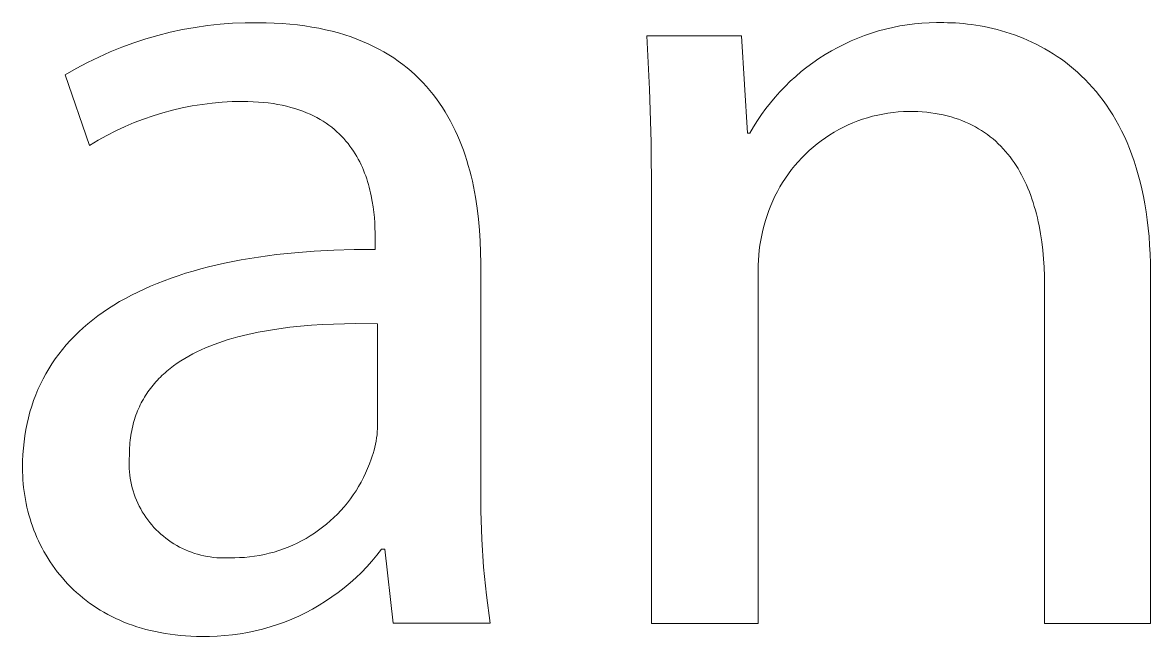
# Model space of a CAD drawing. Header units: millimetres. Extents: x -962 to 3068, y -237 to 2578.
# Drawn here: x 2292.36 to 2329.92, y -170.23 to -149.81 of the extents above; entities that cross this region are included whole.
import ezdxf

# ---------------------------------------------------------------- set-up
doc = ezdxf.new("R2010")
doc.units = ezdxf.units.MM
doc.header["$MEASUREMENT"] = 0
doc.layers.add('Domyślny', color=7, linetype='Continuous', true_color=0x000000)

msp = doc.modelspace()

# ---------------------------------------------------------------- linework, layer by layer
at = {"layer": 'Domyślny', "color": 18, "lineweight": 15, "true_color": 0x000000}
for p, q in [((2298.94, -149.865), (2299.359, -149.835)), ((2299.359, -149.835), (2299.779, -149.819)), ((2299.779, -149.819), (2300.2, -149.817)), ((2300.2, -149.817), (2300.476, -149.82)), ((2300.476, -149.82), (2300.746, -149.829)), ((2300.746, -149.829), (2301.009, -149.843)), ((2301.009, -149.843), (2301.265, -149.864)), ((2301.265, -149.864), (2301.516, -149.89)), ((2321.821, -149.885), (2322.063, -149.854)), ((2322.063, -149.854), (2322.306, -149.831)), ((2322.306, -149.831), (2322.55, -149.817)), ((2322.55, -149.817), (2322.794, -149.811)), ((2322.794, -149.811), (2323.038, -149.813)), ((2323.038, -149.813), (2323.165, -149.814)), ((2323.165, -149.814), (2323.295, -149.818)), ((2323.295, -149.818), (2323.426, -149.824)), ((2323.426, -149.824), (2323.56, -149.833)), ((2323.56, -149.833), (2323.695, -149.844)), ((2323.695, -149.844), (2323.831, -149.859)), ((2323.831, -149.859), (2323.969, -149.876)), ((2296.468, -150.352), (2296.872, -150.235)), ((2296.872, -150.235), (2297.28, -150.133)), ((2297.28, -150.133), (2297.691, -150.044)), ((2297.691, -150.044), (2298.105, -149.97)), ((2298.105, -149.97), (2298.521, -149.911)), ((2298.521, -149.911), (2298.94, -149.865)), ((2301.516, -149.89), (2301.76, -149.921)), ((2301.76, -149.921), (2301.998, -149.958)), ((2301.998, -149.958), (2302.23, -150)), ((2302.23, -150), (2302.456, -150.047)), ((2302.456, -150.047), (2302.675, -150.1)), ((2302.675, -150.1), (2302.889, -150.157)), ((2302.889, -150.157), (2303.098, -150.219)), ((2303.098, -150.219), (2303.3, -150.286)), ((2320.176, -150.328), (2320.404, -150.241)), ((2320.404, -150.241), (2320.635, -150.161)), ((2320.635, -150.161), (2320.868, -150.09)), ((2320.868, -150.09), (2321.103, -150.027)), ((2321.103, -150.027), (2321.341, -149.971)), ((2321.341, -149.971), (2321.58, -149.924)), ((2321.58, -149.924), (2321.821, -149.885)), ((2323.969, -149.876), (2324.108, -149.896)), ((2324.108, -149.896), (2324.248, -149.919)), ((2324.248, -149.919), (2324.39, -149.945)), ((2324.39, -149.945), (2324.532, -149.974)), ((2324.532, -149.974), (2324.675, -150.007)), ((2324.675, -150.007), (2324.818, -150.043)), ((2324.818, -150.043), (2324.962, -150.082)), ((2324.962, -150.082), (2325.107, -150.125)), ((2325.107, -150.125), (2325.252, -150.171)), ((2325.252, -150.171), (2325.396, -150.221)), ((2325.396, -150.221), (2325.541, -150.275)), ((2295.673, -150.627), (2296.068, -150.482)), ((2296.068, -150.482), (2296.468, -150.352)), ((2303.3, -150.286), (2303.497, -150.358)), ((2303.497, -150.358), (2303.688, -150.435)), ((2303.688, -150.435), (2303.873, -150.516)), ((2303.873, -150.516), (2304.054, -150.601)), ((2304.054, -150.601), (2304.228, -150.691)), ((2313.245, -152.021), (2313.147, -150.256)), ((2313.147, -150.256), (2316.301, -150.256)), ((2316.301, -150.256), (2316.502, -153.49)), ((2319.512, -150.635), (2319.73, -150.525)), ((2319.73, -150.525), (2319.951, -150.423)), ((2319.951, -150.423), (2320.176, -150.328)), ((2325.541, -150.275), (2325.686, -150.332)), ((2325.686, -150.332), (2325.83, -150.393)), ((2325.83, -150.393), (2325.974, -150.459)), ((2325.974, -150.459), (2326.117, -150.528)), ((2326.117, -150.528), (2326.26, -150.602)), ((2326.26, -150.602), (2326.402, -150.679)), ((2294.521, -151.14), (2294.899, -150.956)), ((2294.899, -150.956), (2295.283, -150.785)), ((2295.283, -150.785), (2295.673, -150.627)), ((2304.228, -150.691), (2304.398, -150.785)), ((2304.398, -150.785), (2304.562, -150.883)), ((2304.562, -150.883), (2304.721, -150.985)), ((2304.721, -150.985), (2304.874, -151.091)), ((2318.882, -151.008), (2319.088, -150.876)), ((2319.088, -150.876), (2319.298, -150.752)), ((2319.298, -150.752), (2319.512, -150.635)), ((2326.402, -150.679), (2326.542, -150.761)), ((2326.542, -150.761), (2326.682, -150.847)), ((2326.682, -150.847), (2326.821, -150.938)), ((2326.821, -150.938), (2326.958, -151.033)), ((2293.785, -151.548), (2294.149, -151.338)), ((2294.149, -151.338), (2294.521, -151.14)), ((2304.874, -151.091), (2305.023, -151.201)), ((2305.023, -151.201), (2305.167, -151.314)), ((2305.167, -151.314), (2305.306, -151.432)), ((2318.294, -151.443), (2318.485, -151.291)), ((2318.485, -151.291), (2318.681, -151.146)), ((2318.681, -151.146), (2318.882, -151.008)), ((2326.958, -151.033), (2327.094, -151.133)), ((2327.094, -151.133), (2327.228, -151.237)), ((2327.228, -151.237), (2327.361, -151.346)), ((2327.361, -151.346), (2327.492, -151.46)), ((2294.59, -153.897), (2293.785, -151.548)), ((2305.306, -151.432), (2305.44, -151.553)), ((2305.44, -151.553), (2305.569, -151.677)), ((2305.569, -151.677), (2305.693, -151.805)), ((2317.928, -151.765), (2318.108, -151.601)), ((2318.108, -151.601), (2318.294, -151.443)), ((2327.492, -151.46), (2327.62, -151.579)), ((2327.62, -151.579), (2327.747, -151.703)), ((2327.747, -151.703), (2327.871, -151.832)), ((2305.693, -151.805), (2305.813, -151.935)), ((2305.813, -151.935), (2305.928, -152.069)), ((2305.928, -152.069), (2306.039, -152.207)), ((2313.298, -153.789), (2313.245, -152.021)), ((2317.421, -152.293), (2317.584, -152.111)), ((2317.584, -152.111), (2317.753, -151.935)), ((2317.753, -151.935), (2317.928, -151.765)), ((2327.871, -151.832), (2327.994, -151.966)), ((2327.994, -151.966), (2328.113, -152.105)), ((2328.113, -152.105), (2328.23, -152.249)), ((2298.674, -152.49), (2298.341, -152.532)), ((2299.007, -152.46), (2298.674, -152.49)), ((2299.342, -152.441), (2299.007, -152.46)), ((2299.677, -152.434), (2299.342, -152.441)), ((2299.861, -152.436), (2299.677, -152.434)), ((2300.04, -152.442), (2299.861, -152.436)), ((2300.214, -152.453), (2300.04, -152.442)), ((2300.383, -152.467), (2300.214, -152.453)), ((2300.547, -152.485), (2300.383, -152.467)), ((2300.707, -152.507), (2300.547, -152.485)), ((2306.039, -152.207), (2306.145, -152.347)), ((2306.145, -152.347), (2306.247, -152.49)), ((2306.247, -152.49), (2306.345, -152.635)), ((2317.115, -152.673), (2317.265, -152.48)), ((2317.265, -152.48), (2317.421, -152.293)), ((2328.23, -152.249), (2328.344, -152.399)), ((2328.344, -152.399), (2328.455, -152.555)), ((2297.032, -152.813), (2296.712, -152.911)), ((2297.355, -152.726), (2297.032, -152.813)), ((2297.682, -152.65), (2297.355, -152.726)), ((2298.01, -152.585), (2297.682, -152.65)), ((2298.341, -152.532), (2298.01, -152.585)), ((2300.861, -152.533), (2300.707, -152.507)), ((2301.011, -152.562), (2300.861, -152.533)), ((2301.157, -152.595), (2301.011, -152.562)), ((2301.297, -152.631), (2301.157, -152.595)), ((2301.434, -152.671), (2301.297, -152.631)), ((2301.565, -152.713), (2301.434, -152.671)), ((2301.693, -152.759), (2301.565, -152.713)), ((2301.816, -152.808), (2301.693, -152.759)), ((2301.935, -152.86), (2301.816, -152.808)), ((2302.05, -152.914), (2301.935, -152.86)), ((2306.345, -152.635), (2306.438, -152.784)), ((2306.438, -152.784), (2306.528, -152.935)), ((2316.971, -152.87), (2317.115, -152.673)), ((2321.009, -152.852), (2320.84, -152.887)), ((2321.18, -152.823), (2321.009, -152.852)), ((2321.352, -152.799), (2321.18, -152.823)), ((2321.524, -152.782), (2321.352, -152.799)), ((2321.697, -152.771), (2321.524, -152.782)), ((2321.87, -152.765), (2321.697, -152.771)), ((2322.025, -152.767), (2321.87, -152.765)), ((2322.177, -152.773), (2322.025, -152.767)), ((2322.326, -152.782), (2322.177, -152.773)), ((2322.472, -152.796), (2322.326, -152.782)), ((2322.614, -152.812), (2322.472, -152.796)), ((2322.754, -152.833), (2322.614, -152.812)), ((2322.89, -152.857), (2322.754, -152.833)), ((2323.024, -152.884), (2322.89, -152.857)), ((2328.455, -152.555), (2328.564, -152.715)), ((2328.564, -152.715), (2328.669, -152.882)), ((2296.082, -153.14), (2295.774, -153.271)), ((2296.395, -153.02), (2296.082, -153.14)), ((2296.712, -152.911), (2296.395, -153.02)), ((2302.161, -152.971), (2302.05, -152.914)), ((2302.268, -153.031), (2302.161, -152.971)), ((2302.371, -153.094), (2302.268, -153.031)), ((2302.47, -153.159), (2302.371, -153.094)), ((2302.565, -153.226), (2302.47, -153.159)), ((2302.657, -153.295), (2302.565, -153.226)), ((2306.528, -152.935), (2306.613, -153.088)), ((2306.613, -153.088), (2306.694, -153.244)), ((2306.694, -153.244), (2306.771, -153.402)), ((2316.705, -153.279), (2316.835, -153.072)), ((2316.835, -153.072), (2316.971, -152.87)), ((2319.856, -153.217), (2319.7, -153.291)), ((2320.015, -153.148), (2319.856, -153.217)), ((2320.176, -153.084), (2320.015, -153.148)), ((2320.339, -153.026), (2320.176, -153.084)), ((2320.505, -152.974), (2320.339, -153.026)), ((2320.671, -152.928), (2320.505, -152.974)), ((2320.84, -152.887), (2320.671, -152.928)), ((2323.154, -152.915), (2323.024, -152.884)), ((2323.282, -152.949), (2323.154, -152.915)), ((2323.407, -152.987), (2323.282, -152.949)), ((2323.528, -153.028), (2323.407, -152.987)), ((2323.647, -153.072), (2323.528, -153.028)), ((2323.763, -153.119), (2323.647, -153.072)), ((2323.876, -153.17), (2323.763, -153.119)), ((2323.987, -153.224), (2323.876, -153.17)), ((2324.094, -153.28), (2323.987, -153.224)), ((2328.669, -152.882), (2328.771, -153.054)), ((2328.771, -153.054), (2328.869, -153.232)), ((2328.869, -153.232), (2328.964, -153.416)), ((2295.171, -153.563), (2294.878, -153.725)), ((2295.47, -153.412), (2295.171, -153.563)), ((2295.774, -153.271), (2295.47, -153.412)), ((2302.745, -153.367), (2302.657, -153.295)), ((2302.829, -153.44), (2302.745, -153.367)), ((2302.91, -153.516), (2302.829, -153.44)), ((2302.988, -153.593), (2302.91, -153.516)), ((2303.062, -153.672), (2302.988, -153.593)), ((2306.771, -153.402), (2306.844, -153.563)), ((2306.844, -153.563), (2306.914, -153.725)), ((2316.502, -153.49), (2316.582, -153.49)), ((2316.582, -153.49), (2316.705, -153.279)), ((2319.247, -153.546), (2319.102, -153.641)), ((2319.395, -153.456), (2319.247, -153.546)), ((2319.546, -153.371), (2319.395, -153.456)), ((2319.7, -153.291), (2319.546, -153.371)), ((2324.199, -153.34), (2324.094, -153.28)), ((2324.301, -153.403), (2324.199, -153.34)), ((2324.4, -153.469), (2324.301, -153.403)), ((2324.496, -153.537), (2324.4, -153.469)), ((2324.59, -153.609), (2324.496, -153.537)), ((2324.681, -153.683), (2324.59, -153.609)), ((2328.964, -153.416), (2329.055, -153.605)), ((2329.055, -153.605), (2329.143, -153.801)), ((2294.878, -153.725), (2294.59, -153.897)), ((2303.133, -153.753), (2303.062, -153.672)), ((2303.201, -153.836), (2303.133, -153.753)), ((2303.266, -153.92), (2303.201, -153.836)), ((2303.327, -154.005), (2303.266, -153.92)), ((2306.914, -153.725), (2306.98, -153.889)), ((2306.98, -153.889), (2307.042, -154.056)), ((2313.308, -155.557), (2313.298, -153.789)), ((2318.689, -153.955), (2318.558, -154.069)), ((2318.823, -153.846), (2318.689, -153.955)), ((2318.961, -153.741), (2318.823, -153.846)), ((2319.102, -153.641), (2318.961, -153.741)), ((2324.77, -153.76), (2324.681, -153.683)), ((2324.856, -153.839), (2324.77, -153.76)), ((2324.939, -153.922), (2324.856, -153.839)), ((2325.019, -154.007), (2324.939, -153.922)), ((2329.143, -153.801), (2329.226, -154.003)), ((2303.386, -154.091), (2303.327, -154.005)), ((2303.441, -154.179), (2303.386, -154.091)), ((2303.494, -154.268), (2303.441, -154.179)), ((2303.544, -154.358), (2303.494, -154.268)), ((2303.591, -154.448), (2303.544, -154.358)), ((2307.042, -154.056), (2307.1, -154.224)), ((2307.1, -154.224), (2307.155, -154.394)), ((2318.31, -154.311), (2318.192, -154.438)), ((2318.432, -154.188), (2318.31, -154.311)), ((2318.558, -154.069), (2318.432, -154.188)), ((2325.097, -154.094), (2325.019, -154.007)), ((2325.173, -154.184), (2325.097, -154.094)), ((2325.246, -154.276), (2325.173, -154.184)), ((2325.317, -154.371), (2325.246, -154.276)), ((2325.385, -154.468), (2325.317, -154.371)), ((2329.226, -154.003), (2329.306, -154.21)), ((2329.306, -154.21), (2329.381, -154.425)), ((2303.636, -154.54), (2303.591, -154.448)), ((2303.678, -154.632), (2303.636, -154.54)), ((2303.718, -154.725), (2303.678, -154.632)), ((2303.755, -154.818), (2303.718, -154.725)), ((2307.155, -154.394), (2307.207, -154.565)), ((2307.207, -154.565), (2307.255, -154.738)), ((2307.255, -154.738), (2307.3, -154.913)), ((2317.97, -154.703), (2317.865, -154.842)), ((2318.079, -154.569), (2317.97, -154.703)), ((2318.192, -154.438), (2318.079, -154.569)), ((2325.45, -154.568), (2325.385, -154.468)), ((2325.513, -154.669), (2325.45, -154.568)), ((2325.574, -154.773), (2325.513, -154.669)), ((2329.381, -154.425), (2329.452, -154.645)), ((2329.452, -154.645), (2329.518, -154.872)), ((2303.79, -154.912), (2303.755, -154.818)), ((2303.822, -155.006), (2303.79, -154.912)), ((2303.853, -155.1), (2303.822, -155.006)), ((2303.881, -155.194), (2303.853, -155.1)), ((2307.3, -154.913), (2307.341, -155.088)), ((2307.341, -155.088), (2307.38, -155.265)), ((2317.766, -154.983), (2317.672, -155.129)), ((2317.865, -154.842), (2317.766, -154.983)), ((2325.633, -154.879), (2325.574, -154.773)), ((2325.689, -154.988), (2325.633, -154.879)), ((2325.742, -155.098), (2325.689, -154.988)), ((2325.794, -155.21), (2325.742, -155.098)), ((2329.518, -154.872), (2329.58, -155.105)), ((2329.58, -155.105), (2329.637, -155.345)), ((2303.907, -155.288), (2303.881, -155.194)), ((2303.931, -155.383), (2303.907, -155.288)), ((2303.953, -155.477), (2303.931, -155.383)), ((2303.974, -155.571), (2303.953, -155.477)), ((2307.38, -155.265), (2307.415, -155.443)), ((2307.415, -155.443), (2307.447, -155.622)), ((2317.498, -155.428), (2317.419, -155.583)), ((2317.582, -155.277), (2317.498, -155.428)), ((2317.672, -155.129), (2317.582, -155.277)), ((2325.843, -155.324), (2325.794, -155.21)), ((2325.89, -155.441), (2325.843, -155.324)), ((2325.934, -155.559), (2325.89, -155.441)), ((2329.637, -155.345), (2329.69, -155.591)), ((2304.009, -155.757), (2303.974, -155.571)), ((2304.038, -155.941), (2304.009, -155.757)), ((2307.447, -155.622), (2307.503, -155.983)), ((2313.308, -169.796), (2313.308, -155.557)), ((2317.345, -155.739), (2317.277, -155.899)), ((2317.419, -155.583), (2317.345, -155.739)), ((2325.977, -155.679), (2325.934, -155.559)), ((2326.017, -155.8), (2325.977, -155.679)), ((2326.055, -155.924), (2326.017, -155.8)), ((2329.69, -155.591), (2329.737, -155.844)), ((2329.737, -155.844), (2329.78, -156.104)), ((2304.061, -156.122), (2304.038, -155.941)), ((2304.079, -156.3), (2304.061, -156.122)), ((2307.503, -155.983), (2307.547, -156.347)), ((2317.157, -156.224), (2317.106, -156.389)), ((2317.214, -156.06), (2317.157, -156.224)), ((2317.277, -155.899), (2317.214, -156.06)), ((2326.091, -156.049), (2326.055, -155.924)), ((2326.125, -156.176), (2326.091, -156.049)), ((2326.156, -156.304), (2326.125, -156.176)), ((2329.78, -156.104), (2329.817, -156.371)), ((2304.091, -156.473), (2304.079, -156.3)), ((2304.099, -156.64), (2304.091, -156.473)), ((2307.547, -156.347), (2307.58, -156.713)), ((2317.058, -156.551), (2317.015, -156.714)), ((2317.106, -156.389), (2317.058, -156.551)), ((2326.186, -156.434), (2326.156, -156.304)), ((2326.213, -156.565), (2326.186, -156.434)), ((2326.262, -156.833), (2326.213, -156.565)), ((2329.817, -156.371), (2329.849, -156.645)), ((2304.104, -156.802), (2304.099, -156.64)), ((2304.105, -156.957), (2304.104, -156.802)), ((2304.105, -157.359), (2304.105, -156.957)), ((2307.58, -156.713), (2307.604, -157.08)), ((2316.977, -156.879), (2316.945, -157.045)), ((2317.015, -156.714), (2316.977, -156.879)), ((2326.303, -157.105), (2326.262, -156.833)), ((2329.849, -156.645), (2329.875, -156.926)), ((2329.875, -156.926), (2329.895, -157.213)), ((2302.731, -157.382), (2303.408, -157.363)), ((2303.408, -157.363), (2304.105, -157.359)), ((2307.604, -157.08), (2307.617, -157.448)), ((2316.918, -157.211), (2316.896, -157.379)), ((2316.945, -157.045), (2316.918, -157.211)), ((2326.336, -157.383), (2326.303, -157.105)), ((2329.895, -157.213), (2329.91, -157.508)), ((2299.089, -157.814), (2299.644, -157.705)), ((2299.644, -157.705), (2300.221, -157.611)), ((2300.221, -157.611), (2300.818, -157.531)), ((2300.818, -157.531), (2301.435, -157.466)), ((2301.435, -157.466), (2302.073, -157.417)), ((2302.073, -157.417), (2302.731, -157.382)), ((2307.617, -157.448), (2307.622, -157.816)), ((2316.869, -157.715), (2316.864, -157.884)), ((2316.88, -157.547), (2316.869, -157.715)), ((2316.896, -157.379), (2316.88, -157.547)), ((2326.361, -157.665), (2326.336, -157.383)), ((2326.379, -157.952), (2326.361, -157.665)), ((2329.91, -157.508), (2329.919, -157.811)), ((2297.791, -158.151), (2298.04, -158.077)), ((2298.04, -158.077), (2298.294, -158.006)), ((2298.294, -158.006), (2298.554, -157.938)), ((2298.554, -157.938), (2299.089, -157.814)), ((2307.622, -157.816), (2307.622, -165.116)), ((2316.864, -157.884), (2316.864, -158.053)), ((2316.864, -158.053), (2316.864, -169.796)), ((2326.389, -158.242), (2326.379, -157.952)), ((2329.919, -157.811), (2329.923, -158.12)), ((2329.923, -158.12), (2329.923, -169.796)), ((2296.625, -158.578), (2296.848, -158.486)), ((2296.848, -158.486), (2297.075, -158.397)), ((2297.075, -158.397), (2297.308, -158.311)), ((2297.308, -158.311), (2297.547, -158.23)), ((2297.547, -158.23), (2297.791, -158.151)), ((2326.393, -158.536), (2326.389, -158.242)), ((2295.79, -158.984), (2295.991, -158.877)), ((2295.991, -158.877), (2296.197, -158.774)), ((2296.197, -158.774), (2296.408, -158.675)), ((2296.408, -158.675), (2296.625, -158.578)), ((2326.393, -169.796), (2326.393, -158.536)), ((2295.221, -159.325), (2295.405, -159.208)), ((2295.405, -159.208), (2295.595, -159.094)), ((2295.595, -159.094), (2295.79, -158.984)), ((2294.702, -159.697), (2294.87, -159.57)), ((2294.87, -159.57), (2295.043, -159.446)), ((2295.043, -159.446), (2295.221, -159.325)), ((2294.234, -160.101), (2294.385, -159.963)), ((2294.385, -159.963), (2294.541, -159.828)), ((2294.541, -159.828), (2294.702, -159.697)), ((2300.901, -159.994), (2300.55, -160.049)), ((2301.258, -159.948), (2300.901, -159.994)), ((2301.619, -159.91), (2301.258, -159.948)), ((2301.983, -159.879), (2301.619, -159.91)), ((2302.349, -159.856), (2301.983, -159.879)), ((2302.717, -159.839), (2302.349, -159.856)), ((2303.454, -159.823), (2302.717, -159.839)), ((2304.186, -159.829), (2303.454, -159.823)), ((2304.186, -163.211), (2304.186, -159.829)), ((2293.95, -160.386), (2294.089, -160.242)), ((2294.089, -160.242), (2294.234, -160.101)), ((2299.213, -160.358), (2299.055, -160.408)), ((2299.373, -160.311), (2299.213, -160.358)), ((2299.535, -160.266), (2299.373, -160.311)), ((2299.866, -160.184), (2299.535, -160.266)), ((2300.204, -160.112), (2299.866, -160.184)), ((2300.55, -160.049), (2300.204, -160.112)), ((2293.567, -160.84), (2293.689, -160.686)), ((2293.689, -160.686), (2293.817, -160.534)), ((2293.817, -160.534), (2293.95, -160.386)), ((2298.307, -160.698), (2298.166, -160.765)), ((2298.451, -160.634), (2298.307, -160.698)), ((2298.598, -160.574), (2298.451, -160.634)), ((2298.748, -160.515), (2298.598, -160.574)), ((2298.9, -160.46), (2298.748, -160.515)), ((2299.055, -160.408), (2298.9, -160.46)), ((2293.34, -161.16), (2293.451, -160.998)), ((2293.451, -160.998), (2293.567, -160.84)), ((2297.636, -161.062), (2297.512, -161.144)), ((2297.763, -160.983), (2297.636, -161.062)), ((2297.894, -160.907), (2297.763, -160.983)), ((2298.029, -160.835), (2297.894, -160.907)), ((2298.166, -160.765), (2298.029, -160.835)), ((2293.044, -161.664), (2293.137, -161.492)), ((2293.137, -161.492), (2293.235, -161.324)), ((2293.235, -161.324), (2293.34, -161.16)), ((2297.055, -161.506), (2297.002, -161.555)), ((2297.109, -161.458), (2297.055, -161.506)), ((2297.163, -161.411), (2297.109, -161.458)), ((2297.219, -161.364), (2297.163, -161.411)), ((2297.276, -161.318), (2297.219, -161.364)), ((2297.392, -161.23), (2297.276, -161.318)), ((2297.512, -161.144), (2297.392, -161.23)), ((2292.875, -162.016), (2292.956, -161.838)), ((2292.956, -161.838), (2293.044, -161.664)), ((2296.71, -161.868), (2296.665, -161.924)), ((2296.756, -161.814), (2296.71, -161.868)), ((2296.803, -161.76), (2296.756, -161.814)), ((2296.851, -161.708), (2296.803, -161.76)), ((2296.901, -161.656), (2296.851, -161.708)), ((2296.951, -161.605), (2296.901, -161.656)), ((2297.002, -161.555), (2296.951, -161.605)), ((2292.73, -162.381), (2292.8, -162.197)), ((2292.8, -162.197), (2292.875, -162.016)), ((2296.459, -162.214), (2296.421, -162.275)), ((2296.498, -162.154), (2296.459, -162.214)), ((2296.538, -162.095), (2296.498, -162.154)), ((2296.579, -162.037), (2296.538, -162.095)), ((2296.621, -161.98), (2296.579, -162.037)), ((2296.665, -161.924), (2296.621, -161.98)), ((2292.609, -162.76), (2292.667, -162.569)), ((2292.667, -162.569), (2292.73, -162.381)), ((2296.252, -162.594), (2296.222, -162.661)), ((2296.283, -162.529), (2296.252, -162.594)), ((2296.315, -162.464), (2296.283, -162.529)), ((2296.349, -162.4), (2296.315, -162.464)), ((2296.385, -162.337), (2296.349, -162.4)), ((2296.421, -162.275), (2296.385, -162.337)), ((2292.512, -163.151), (2292.558, -162.954)), ((2292.558, -162.954), (2292.609, -162.76)), ((2296.092, -163.011), (2296.07, -163.084)), ((2296.115, -162.939), (2296.092, -163.011)), ((2296.14, -162.868), (2296.115, -162.939)), ((2296.166, -162.798), (2296.14, -162.868)), ((2296.193, -162.729), (2296.166, -162.798)), ((2296.222, -162.661), (2296.193, -162.729)), ((2292.439, -163.555), (2292.472, -163.351)), ((2292.472, -163.351), (2292.512, -163.151)), ((2295.997, -163.386), (2295.982, -163.464)), ((2296.013, -163.309), (2295.997, -163.386)), ((2296.03, -163.233), (2296.013, -163.309)), ((2296.049, -163.158), (2296.03, -163.233)), ((2296.07, -163.084), (2296.049, -163.158)), ((2304.176, -163.42), (2304.183, -163.315)), ((2304.183, -163.315), (2304.186, -163.211)), ((2292.39, -163.971), (2292.411, -163.762)), ((2292.411, -163.762), (2292.439, -163.555)), ((2295.947, -163.705), (2295.939, -163.788)), ((2295.957, -163.624), (2295.947, -163.705)), ((2295.969, -163.543), (2295.957, -163.624)), ((2295.982, -163.464), (2295.969, -163.543)), ((2304.118, -163.835), (2304.137, -163.732)), ((2304.137, -163.732), (2304.154, -163.629)), ((2304.154, -163.629), (2304.167, -163.525)), ((2304.167, -163.525), (2304.176, -163.42)), ((2292.375, -164.184), (2292.39, -163.971)), ((2295.92, -164.129), (2295.919, -164.217)), ((2295.922, -164.042), (2295.92, -164.129)), ((2295.926, -163.956), (2295.922, -164.042)), ((2295.931, -163.871), (2295.926, -163.956)), ((2295.939, -163.788), (2295.931, -163.871)), ((2304.039, -164.14), (2304.069, -164.039)), ((2304.069, -164.039), (2304.095, -163.937)), ((2304.095, -163.937), (2304.118, -163.835)), ((2292.362, -164.62), (2292.365, -164.401)), ((2292.365, -164.401), (2292.375, -164.184)), ((2295.912, -164.325), (2295.909, -164.433)), ((2295.909, -164.433), (2295.909, -164.541)), ((2295.919, -164.217), (2295.912, -164.325)), ((2303.853, -164.648), (2303.915, -164.494)), ((2303.915, -164.494), (2303.971, -164.338)), ((2303.971, -164.338), (2304.007, -164.239)), ((2304.007, -164.239), (2304.039, -164.14)), ((2292.364, -164.752), (2292.362, -164.62)), ((2292.368, -164.885), (2292.364, -164.752)), ((2292.376, -165.017), (2292.368, -164.885)), ((2295.909, -164.541), (2295.913, -164.649)), ((2295.913, -164.649), (2295.921, -164.757)), ((2295.921, -164.757), (2295.933, -164.864)), ((2295.933, -164.864), (2295.948, -164.971)), ((2303.714, -164.949), (2303.786, -164.8)), ((2303.786, -164.8), (2303.853, -164.648)), ((2292.386, -165.149), (2292.376, -165.017)), ((2292.399, -165.281), (2292.386, -165.149)), ((2295.948, -164.971), (2295.967, -165.078)), ((2295.967, -165.078), (2295.99, -165.184)), ((2295.99, -165.184), (2296.016, -165.288)), ((2303.467, -165.382), (2303.555, -165.24)), ((2303.555, -165.24), (2303.637, -165.096)), ((2303.637, -165.096), (2303.714, -164.949)), ((2307.622, -165.116), (2307.623, -166.053)), ((2292.416, -165.413), (2292.399, -165.281)), ((2292.435, -165.543), (2292.416, -165.413)), ((2292.457, -165.674), (2292.435, -165.543)), ((2296.016, -165.288), (2296.046, -165.392)), ((2296.046, -165.392), (2296.079, -165.495)), ((2296.079, -165.495), (2296.116, -165.597)), ((2296.116, -165.597), (2296.156, -165.697)), ((2303.279, -165.655), (2303.376, -165.52)), ((2303.376, -165.52), (2303.467, -165.382)), ((2292.482, -165.804), (2292.457, -165.674)), ((2292.51, -165.933), (2292.482, -165.804)), ((2292.541, -166.061), (2292.51, -165.933)), ((2296.156, -165.697), (2296.2, -165.796)), ((2296.2, -165.796), (2296.247, -165.893)), ((2296.247, -165.893), (2296.297, -165.989)), ((2296.297, -165.989), (2296.351, -166.083)), ((2302.963, -166.039), (2303.072, -165.914)), ((2303.072, -165.914), (2303.178, -165.786)), ((2303.178, -165.786), (2303.279, -165.655)), ((2292.575, -166.189), (2292.541, -166.061)), ((2292.612, -166.316), (2292.575, -166.189)), ((2292.652, -166.442), (2292.612, -166.316)), ((2296.351, -166.083), (2296.408, -166.174)), ((2296.408, -166.174), (2296.468, -166.264)), ((2296.468, -166.264), (2296.531, -166.352)), ((2296.531, -166.352), (2296.597, -166.438)), ((2302.483, -166.496), (2302.608, -166.388)), ((2302.608, -166.388), (2302.73, -166.276)), ((2302.73, -166.276), (2302.849, -166.159)), ((2302.849, -166.159), (2302.963, -166.039)), ((2307.623, -166.053), (2307.654, -166.99)), ((2292.695, -166.567), (2292.652, -166.442)), ((2292.741, -166.691), (2292.695, -166.567)), ((2292.789, -166.814), (2292.741, -166.691)), ((2296.597, -166.438), (2296.666, -166.521)), ((2296.666, -166.521), (2296.738, -166.602)), ((2296.738, -166.602), (2296.812, -166.68)), ((2296.812, -166.68), (2296.889, -166.756)), ((2296.889, -166.756), (2296.969, -166.829)), ((2302.084, -166.794), (2302.22, -166.699)), ((2302.22, -166.699), (2302.353, -166.6)), ((2302.353, -166.6), (2302.483, -166.496)), ((2292.841, -166.936), (2292.789, -166.814)), ((2292.895, -167.056), (2292.841, -166.936)), ((2292.953, -167.176), (2292.895, -167.056)), ((2296.969, -166.829), (2297.051, -166.899)), ((2297.051, -166.899), (2297.136, -166.966)), ((2297.136, -166.966), (2297.222, -167.031)), ((2297.222, -167.031), (2297.311, -167.092)), ((2297.311, -167.092), (2297.402, -167.151)), ((2301.359, -167.195), (2301.509, -167.125)), ((2301.509, -167.125), (2301.657, -167.05)), ((2301.657, -167.05), (2301.802, -166.969)), ((2301.802, -166.969), (2301.945, -166.884)), ((2301.945, -166.884), (2302.084, -166.794)), ((2307.654, -166.99), (2307.716, -167.925)), ((2293.013, -167.294), (2292.953, -167.176)), ((2293.076, -167.41), (2293.013, -167.294)), ((2293.143, -167.526), (2293.076, -167.41)), ((2297.402, -167.151), (2297.495, -167.206)), ((2297.495, -167.206), (2297.59, -167.258)), ((2297.59, -167.258), (2297.687, -167.306)), ((2297.687, -167.306), (2297.785, -167.352)), ((2297.785, -167.352), (2297.884, -167.394)), ((2297.884, -167.394), (2297.985, -167.432)), ((2297.985, -167.432), (2298.088, -167.467)), ((2298.088, -167.467), (2298.191, -167.499)), ((2298.191, -167.499), (2298.295, -167.526)), ((2300.251, -167.536), (2300.414, -167.504)), ((2300.414, -167.504), (2300.576, -167.466)), ((2300.576, -167.466), (2300.736, -167.423)), ((2300.736, -167.423), (2300.894, -167.374)), ((2300.894, -167.374), (2301.051, -167.319)), ((2301.051, -167.319), (2301.206, -167.26)), ((2301.206, -167.26), (2301.359, -167.195)), ((2304.32, -167.331), (2304.162, -167.532)), ((2304.427, -167.331), (2304.32, -167.331)), ((2304.709, -169.787), (2304.427, -167.331)), ((2293.212, -167.639), (2293.143, -167.526)), ((2293.284, -167.751), (2293.212, -167.639)), ((2293.358, -167.862), (2293.284, -167.751)), ((2293.436, -167.971), (2293.358, -167.862)), ((2298.295, -167.526), (2298.401, -167.551)), ((2298.401, -167.551), (2298.507, -167.571)), ((2298.507, -167.571), (2298.614, -167.588)), ((2298.614, -167.588), (2298.721, -167.602)), ((2298.721, -167.602), (2298.828, -167.611)), ((2298.828, -167.611), (2298.936, -167.617)), ((2298.936, -167.617), (2299.044, -167.619)), ((2299.044, -167.619), (2299.153, -167.618)), ((2299.153, -167.618), (2299.261, -167.613)), ((2299.261, -167.613), (2299.426, -167.614)), ((2299.426, -167.614), (2299.592, -167.61)), ((2299.592, -167.61), (2299.758, -167.6)), ((2299.758, -167.6), (2299.923, -167.584)), ((2299.923, -167.584), (2300.088, -167.563)), ((2300.088, -167.563), (2300.251, -167.536)), ((2303.997, -167.727), (2303.825, -167.916)), ((2304.162, -167.532), (2303.997, -167.727)), ((2293.517, -168.078), (2293.436, -167.971)), ((2293.601, -168.183), (2293.517, -168.078)), ((2293.687, -168.286), (2293.601, -168.183)), ((2303.647, -168.1), (2303.463, -168.277)), ((2303.825, -167.916), (2303.647, -168.1)), ((2307.716, -167.925), (2307.808, -168.858)), ((2293.777, -168.387), (2293.687, -168.286)), ((2293.869, -168.487), (2293.777, -168.387)), ((2293.964, -168.584), (2293.869, -168.487)), ((2294.062, -168.679), (2293.964, -168.584)), ((2303.076, -168.611), (2302.874, -168.768)), ((2303.272, -168.447), (2303.076, -168.611)), ((2303.463, -168.277), (2303.272, -168.447)), ((2294.163, -168.772), (2294.062, -168.679)), ((2294.267, -168.863), (2294.163, -168.772)), ((2294.374, -168.951), (2294.267, -168.863)), ((2294.483, -169.037), (2294.374, -168.951)), ((2302.667, -168.917), (2302.454, -169.06)), ((2302.874, -168.768), (2302.667, -168.917)), ((2307.808, -168.858), (2307.93, -169.787)), ((2294.596, -169.12), (2294.483, -169.037)), ((2294.711, -169.201), (2294.596, -169.12)), ((2294.829, -169.28), (2294.711, -169.201)), ((2294.95, -169.355), (2294.829, -169.28)), ((2295.074, -169.429), (2294.95, -169.355)), ((2302.015, -169.322), (2301.789, -169.441)), ((2302.237, -169.195), (2302.015, -169.322)), ((2302.454, -169.06), (2302.237, -169.195)), ((2295.201, -169.499), (2295.074, -169.429)), ((2295.331, -169.566), (2295.201, -169.499)), ((2295.463, -169.631), (2295.331, -169.566)), ((2295.599, -169.693), (2295.463, -169.631)), ((2295.737, -169.751), (2295.599, -169.693)), ((2295.878, -169.807), (2295.737, -169.751)), ((2301.088, -169.751), (2300.848, -169.838)), ((2301.325, -169.656), (2301.088, -169.751)), ((2301.559, -169.553), (2301.325, -169.656)), ((2301.789, -169.441), (2301.559, -169.553)), ((2296.022, -169.859), (2295.878, -169.807)), ((2296.169, -169.909), (2296.022, -169.859)), ((2296.318, -169.955), (2296.169, -169.909)), ((2296.471, -169.997), (2296.318, -169.955)), ((2296.626, -170.037), (2296.471, -169.997)), ((2296.784, -170.072), (2296.626, -170.037)), ((2296.945, -170.105), (2296.784, -170.072)), ((2297.109, -170.133), (2296.945, -170.105)), ((2297.275, -170.159), (2297.109, -170.133)), ((2299.608, -170.144), (2299.355, -170.178)), ((2299.86, -170.1), (2299.608, -170.144)), ((2300.11, -170.047), (2299.86, -170.1)), ((2300.358, -169.986), (2300.11, -170.047)), ((2300.604, -169.916), (2300.358, -169.986)), ((2300.848, -169.838), (2300.604, -169.916)), ((2307.93, -169.787), (2304.709, -169.787)), ((2316.864, -169.796), (2313.308, -169.796)), ((2329.923, -169.796), (2326.393, -169.796)), ((2297.445, -170.18), (2297.275, -170.159)), ((2297.617, -170.198), (2297.445, -170.18)), ((2297.792, -170.212), (2297.617, -170.198)), ((2297.97, -170.222), (2297.792, -170.212)), ((2298.151, -170.228), (2297.97, -170.222)), ((2298.334, -170.23), (2298.151, -170.228)), ((2298.59, -170.23), (2298.334, -170.23)), ((2298.846, -170.222), (2298.59, -170.23)), ((2299.101, -170.205), (2298.846, -170.222)), ((2299.355, -170.178), (2299.101, -170.205))]:
    msp.add_line(p, q, dxfattribs=at)

doc.saveas('drawing.dxf')
